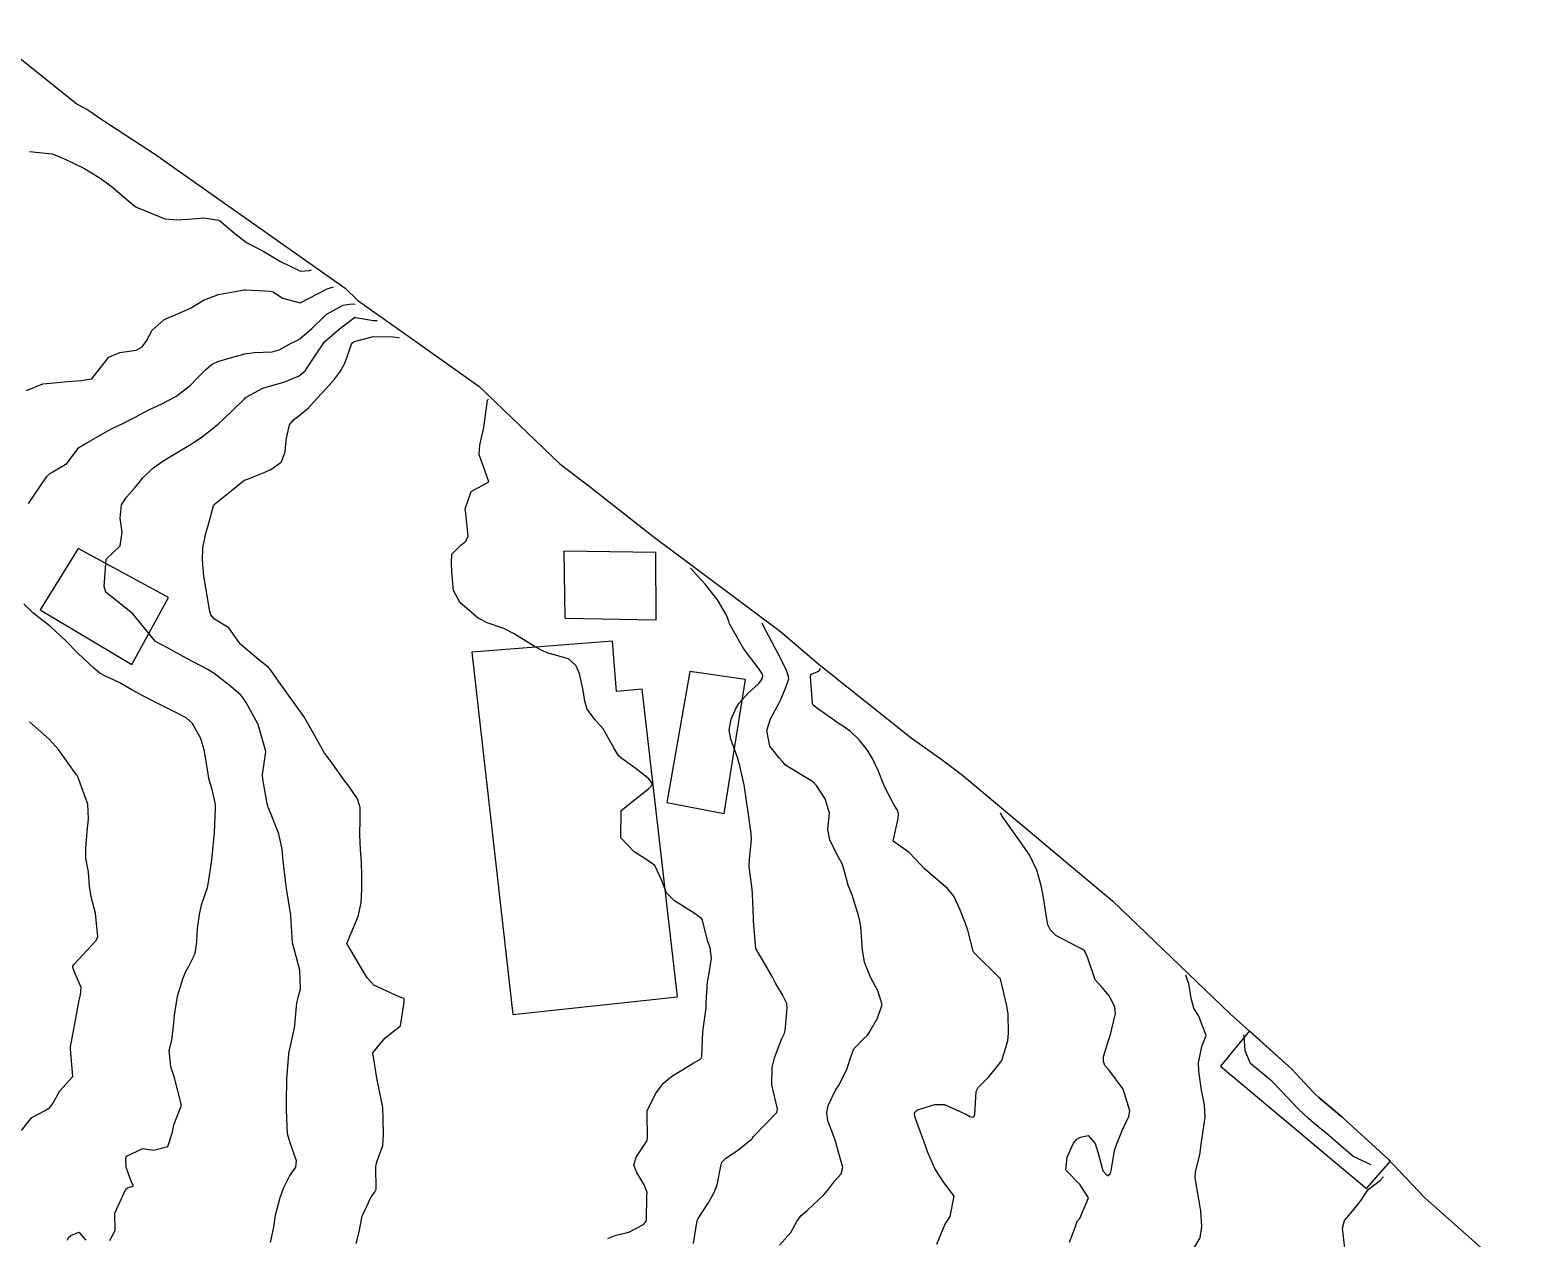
# Model space of a CAD drawing. Header units: metres. Extents: x 307586 to 320046, y 7427249 to 7434250.
# Drawn here: x 318928.5 to 319038.2, y 7430077 to 7430165.7 of the extents above; entities that cross this region are included whole.
import ezdxf

# ---------------------------------------------------------------- set-up
doc = ezdxf.new("R2010")
doc.units = ezdxf.units.M
doc.header["$MEASUREMENT"] = 0
for name, color, linetype in [('Area', 45, 'Continuous'), ('Curvas de Nivel 1m', 11, 'Continuous'), ('Curvas de Nivel 5m', 15, 'Continuous'), ('Edificações', 30, 'Continuous')]:
    doc.layers.add(name, color=color, linetype=linetype)

msp = doc.modelspace()

# ---------------------------------------------------------------- linework, layer by layer
at = {"layer": 'Area'}
msp.add_polyline3d([(318925.11, 7430165.66, 775.71), (318931.93, 7430160.21, 778.01), (318932.73, 7430159.79, 777.16), (318933.81, 7430159.02, 780.31), (318937.62, 7430156.57, 777.73), (318951.6, 7430146.71, 776.41), (318952.53, 7430145.79, 778.06), (318956.27, 7430143.15, 766.23), (318961.42, 7430139.51, 765.9), (318967.37, 7430133.8, 766.2), (318969.6, 7430132.09, 766.3), (318974.19, 7430128.5, 769.79), (318983.55, 7430121.49, 780.57), (318986.4, 7430119.07, 773.46), (318993.14, 7430113.69, 769.39), (318995.42, 7430112.09, 769.48), (318996.92, 7430110.96, 769.48), (319007.95, 7430101.71, 770.55), (319016.56, 7430093.44, 770.93), (319021.09, 7430089.37, 772.01), (319022.68, 7430087.67, 772.33), (319023.07, 7430087.3, 772.06), (319024.75, 7430085.89, 771.73), (319028.07, 7430082.84, 772.11), (319030.85, 7430079.94, 772.35), (319038.2, 7430073.4, 773.02)], dxfattribs=at)
at = {"layer": 'Curvas de Nivel 1m', "flags": 128}
for points, elevation in [([(318928.43, 7430156.72), (318930.11, 7430156.55), (318930.43, 7430156.45), (318931.16, 7430156.12), (318932.42, 7430155.5), (318933.56, 7430154.83), (318934.4, 7430154.22), (318936.06, 7430152.79), (318936.25, 7430152.66), (318936.38, 7430152.6), (318936.7, 7430152.47), (318938.37, 7430151.8), (318939.33, 7430151.71), (318940.37, 7430151.79), (318941.23, 7430151.87), (318942.37, 7430151.69), (318943.52, 7430150.71), (318944.36, 7430150.05), (318945.64, 7430149.39), (318946.87, 7430148.66), (318948.33, 7430147.94), (318948.99, 7430147.99), (318949.13, 7430148.04)], 761), ([(318928.22, 7430139.2), (318929.43, 7430139.67), (318930.23, 7430139.76), (318931.22, 7430139.86), (318932.23, 7430139.92), (318933.01, 7430140.05), (318933.62, 7430140.82), (318934.25, 7430141.64), (318935.07, 7430141.99), (318936.26, 7430142.14), (318936.68, 7430142.37), (318936.99, 7430142.78), (318937.43, 7430143.62), (318938.29, 7430144.38), (318938.54, 7430144.51), (318939.2, 7430144.76), (318940.3, 7430145.26), (318941.21, 7430145.82), (318942.31, 7430146.24), (318944.19, 7430146.58), (318944.31, 7430146.59), (318946.11, 7430146.47), (318946.31, 7430146.42), (318947.01, 7430145.96), (318948.3, 7430145.63), (318950.24, 7430146.62), (318950.29, 7430146.64), (318950.74, 7430146.8)], 762), ([(318928.36, 7430130.89), (318928.77, 7430131.52), (318929.7, 7430132.87), (318929.92, 7430133.09), (318930.15, 7430133.22), (318931.17, 7430133.84), (318931.93, 7430134.84), (318932.04, 7430134.98), (318932.18, 7430135.08), (318932.77, 7430135.42), (318934.19, 7430136.22), (318934.56, 7430136.43), (318935.34, 7430136.8), (318935.91, 7430137.08), (318936.2, 7430137.24), (318937.2, 7430137.78), (318938.21, 7430138.24), (318939.19, 7430138.76), (318940.23, 7430139.55), (318940.81, 7430140.16), (318941.39, 7430140.73), (318941.85, 7430141.12), (318942.25, 7430141.33), (318943.1, 7430141.56), (318944.25, 7430141.89), (318944.95, 7430141.99), (318946.26, 7430142.04), (318946.75, 7430142.17), (318947.65, 7430142.66), (318948.06, 7430142.86), (318948.27, 7430142.98), (318949.17, 7430143.75), (318950.06, 7430144.62), (318950.29, 7430144.82), (318951.45, 7430145.46), (318951.92, 7430145.52), (318952.35, 7430145.56)], 763), ([(318946.13, 7430076.66), (318946.36, 7430077.78), (318946.49, 7430078.66), (318946.83, 7430079.96), (318947.08, 7430080.65), (318947.53, 7430081.52), (318947.98, 7430082.19), (318948.04, 7430082.64), (318947.56, 7430083.97), (318947.38, 7430084.64), (318947.3, 7430086.36), (318947.31, 7430086.64), (318947.3, 7430086.94), (318947.33, 7430088.64), (318947.47, 7430090.48), (318947.5, 7430090.64), (318947.65, 7430091.3), (318947.89, 7430092.41), (318947.91, 7430092.64), (318948.07, 7430094.25), (318948.16, 7430094.64), (318948.33, 7430095.27), (318948.28, 7430096.64), (318947.74, 7430098.65), (318947.61, 7430100.65), (318947.6, 7430100.82), (318947.31, 7430102.65), (318947.22, 7430103.23), (318947.05, 7430104.66), (318946.98, 7430105.5), (318946.74, 7430106.66), (318945.98, 7430108.55), (318945.92, 7430108.67), (318945.87, 7430108.89), (318945.56, 7430110.67), (318945.55, 7430111.01), (318945.78, 7430112.67), (318945.77, 7430112.8), (318945.21, 7430114.68), (318944.34, 7430116.29), (318944.07, 7430116.69), (318943.95, 7430116.82), (318943.21, 7430117.46), (318941.98, 7430118.41), (318941.47, 7430118.73), (318939.98, 7430119.53), (318938.3, 7430120.46), (318938, 7430120.6), (318937.68, 7430120.77), (318936.02, 7430122.79), (318934.05, 7430124.39), (318933.92, 7430124.81), (318934.07, 7430126.81), (318935.1, 7430127.78), (318935.23, 7430128.8), (318935.1, 7430129.81), (318935.19, 7430130.8), (318935.55, 7430131.37), (318936.14, 7430132.02), (318936.48, 7430132.45), (318936.76, 7430132.78), (318937.47, 7430133.46), (318938.16, 7430133.96), (318938.66, 7430134.27), (318939.46, 7430134.75), (318940.18, 7430135.17), (318941.11, 7430135.8), (318942.19, 7430136.64), (318942.29, 7430136.72), (318943.26, 7430137.66), (318944.22, 7430138.59), (318944.27, 7430138.64), (318944.34, 7430138.69), (318945.56, 7430139.35), (318946.23, 7430139.56), (318947.1, 7430139.8), (318948.24, 7430140.27), (318948.68, 7430140.64), (318949.48, 7430141.85), (318949.98, 7430142.62), (318950.11, 7430142.78), (318950.27, 7430142.92), (318951.18, 7430143.71), (318952.29, 7430144.56), (318952.32, 7430144.57), (318952.36, 7430144.56), (318953.68, 7430144.32), (318953.96, 7430144.32)], 764), ([(318970.89, 7430076.96), (318971.49, 7430077.19), (318972.42, 7430077.42), (318973.5, 7430077.99), (318973.66, 7430078.17), (318973.71, 7430078.33), (318973.75, 7430080.09), (318973.77, 7430080.33), (318973.53, 7430080.94), (318973, 7430081.8), (318972.8, 7430082.34), (318972.96, 7430082.93), (318973.56, 7430083.79), (318973.76, 7430084.14), (318973.79, 7430084.33), (318973.76, 7430086.16), (318973.78, 7430086.33), (318974.38, 7430087.56), (318974.95, 7430088.32), (318975.3, 7430088.64), (318975.63, 7430088.89), (318977.2, 7430089.85), (318977.64, 7430090.1), (318977.74, 7430090.18), (318977.77, 7430090.28), (318977.85, 7430092.09), (318977.87, 7430092.28), (318978.09, 7430093.87), (318978.11, 7430094.28), (318978.19, 7430095.79), (318978.29, 7430096.27), (318978.48, 7430097.53), (318978.39, 7430098.28), (318978.21, 7430098.74), (318977.84, 7430100.29), (318977.82, 7430100.34), (318977.76, 7430100.43), (318977.22, 7430100.84), (318975.78, 7430101.73), (318975.18, 7430102.32), (318974.8, 7430103.32), (318974.34, 7430104.32), (318973.82, 7430104.69), (318972.81, 7430105.33), (318971.83, 7430106.36), (318971.86, 7430108.36), (318973.88, 7430109.99), (318974.07, 7430110.14), (318974.15, 7430110.33), (318973.89, 7430110.68), (318972.97, 7430111.42), (318971.9, 7430112.18), (318971.69, 7430112.36), (318971.31, 7430112.97), (318970.55, 7430114.37), (318969.94, 7430115.05), (318969.36, 7430115.8), (318969.2, 7430116.39), (318969.04, 7430117.32), (318968.81, 7430118.4), (318968.56, 7430118.98), (318967.99, 7430119.5), (318966.5, 7430119.92), (318966, 7430120.13), (318965.42, 7430120.44), (318964.01, 7430121.32), (318963.26, 7430121.71), (318962.02, 7430122.15), (318961.37, 7430122.49), (318960.04, 7430123.6), (318959.55, 7430124.51), (318959.44, 7430125.88), (318959.4, 7430126.51), (318959.43, 7430127.17), (318960.09, 7430127.85), (318960.45, 7430128.14), (318960.63, 7430128.49), (318960.45, 7430130.17), (318960.42, 7430130.5), (318960.85, 7430131.78), (318962.14, 7430132.48), (318961.44, 7430134.49), (318961.49, 7430135.17), (318961.79, 7430136.48), (318961.83, 7430136.85), (318962.04, 7430138.48), (318962.1, 7430138.54), (318962.12, 7430138.55)], 766), ([(318977.17, 7430076.59), (318977.44, 7430078.28), (318977.5, 7430078.42), (318978.25, 7430079.54), (318978.66, 7430080.27), (318978.9, 7430080.9), (318979.17, 7430082.26), (318979.26, 7430082.55), (318979.55, 7430082.84), (318980.39, 7430083.42), (318981.43, 7430084.24), (318981.49, 7430084.32), (318981.57, 7430084.43), (318983.28, 7430086.21), (318983.33, 7430086.48), (318982.92, 7430088.22), (318982.93, 7430089.51), (318983.12, 7430090.22), (318983.66, 7430091.63), (318983.85, 7430092.03), (318983.89, 7430092.21), (318984.04, 7430093.86), (318984.02, 7430094.21), (318983.7, 7430094.84), (318983.19, 7430095.7), (318982.91, 7430096.22), (318981.74, 7430098.24), (318981.57, 7430100.24), (318981.56, 7430100.45), (318981.51, 7430102.24), (318981.47, 7430102.56), (318981.26, 7430104.25), (318981.29, 7430104.78), (318981.43, 7430106.24), (318981.41, 7430106.68), (318981.17, 7430108.25), (318981.05, 7430109.07), (318980.88, 7430110.25), (318980.6, 7430111.55), (318980.4, 7430112.26), (318979.92, 7430113.59), (318979.78, 7430114.26), (318979.94, 7430115.06), (318980.31, 7430115.9), (318980.52, 7430116.25), (318981.2, 7430117.01), (318981.98, 7430117.72), (318982.2, 7430118.02), (318982.25, 7430118.24), (318982.19, 7430118.44), (318981.99, 7430118.74), (318980.83, 7430120.25), (318980.02, 7430121.68), (318979.82, 7430122.06), (318979.75, 7430122.26), (318979.59, 7430122.71), (318978.94, 7430123.83), (318978.03, 7430124.97), (318976.95, 7430126.14)], 767), ([(318934.33, 7430076.8), (318934.73, 7430077.55), (318934.69, 7430078.8), (318934.95, 7430079.35), (318935.52, 7430080.57), (318935.63, 7430080.68), (318936.06, 7430080.78), (318935.9, 7430081.16), (318935.54, 7430082.17), (318935.51, 7430082.79), (318935.51, 7430082.82), (318935.55, 7430082.99), (318936.76, 7430083.56), (318937.55, 7430083.44), (318938.59, 7430083.71), (318938.93, 7430084.75), (318939.03, 7430085.3), (318939.59, 7430086.74), (318939.08, 7430088.75), (318938.81, 7430089.56), (318938.69, 7430090.75), (318938.89, 7430091.51), (318939.03, 7430092.75), (318939.07, 7430093.35), (318939.31, 7430094.74), (318939.71, 7430096.08), (318939.91, 7430096.54), (318940.03, 7430096.74), (318940.59, 7430097.86), (318940.73, 7430098.73), (318940.78, 7430099.7), (318940.91, 7430100.73), (318941.07, 7430101.43), (318941.5, 7430102.72), (318941.56, 7430102.95), (318941.81, 7430104.72), (318942.01, 7430106.72), (318942.08, 7430108.5), (318942.08, 7430108.72), (318942.07, 7430108.92), (318941.87, 7430109.8), (318941.61, 7430110.72), (318941.55, 7430111.06), (318941.28, 7430112.73), (318941.01, 7430113.64), (318940.41, 7430114.74), (318939.94, 7430115.16), (318938.89, 7430115.7), (318937.95, 7430116.16), (318936.75, 7430116.78), (318935.96, 7430117.23), (318935.01, 7430117.75), (318933.97, 7430118.24), (318933.6, 7430118.45), (318933.16, 7430118.82), (318931.99, 7430119.92), (318931.07, 7430120.85), (318930.01, 7430121.84), (318929.44, 7430122.29), (318928.69, 7430122.88), (318928.03, 7430123.54)], 763), ([(318983.48, 7430076.47), (318984.32, 7430077.38), (318984.75, 7430078.2), (318985.07, 7430078.63), (318985.51, 7430079), (318986.76, 7430080.17), (318987.1, 7430080.6), (318987.54, 7430081.19), (318988.01, 7430081.69), (318988.13, 7430082.15), (318987.57, 7430084.16), (318987.03, 7430085.61), (318986.95, 7430086.17), (318987.05, 7430086.72), (318987.62, 7430087.88), (318987.73, 7430088.05), (318987.8, 7430088.16), (318988.43, 7430089.35), (318988.67, 7430090.15), (318988.94, 7430090.86), (318989.67, 7430091.64), (318989.93, 7430091.88), (318990.11, 7430092.14), (318990.68, 7430093.13), (318991.01, 7430094.13), (318990.7, 7430095.13), (318990.15, 7430096.14), (318989.73, 7430097.23), (318989.56, 7430098.14), (318989.44, 7430099.82), (318989.39, 7430100.15), (318989.27, 7430100.65), (318988.82, 7430102.15), (318988.52, 7430102.88), (318988.17, 7430104.16), (318988.09, 7430104.44), (318987.82, 7430104.94), (318987.18, 7430106.18), (318987.03, 7430106.99), (318987.15, 7430108.18), (318986.83, 7430109.22), (318986.19, 7430110.19), (318985.89, 7430110.49), (318985.13, 7430110.96), (318983.91, 7430111.7), (318983.67, 7430111.98), (318983.46, 7430112.22), (318982.78, 7430113.09), (318982.55, 7430114.23), (318982.82, 7430115.1), (318983.44, 7430116.22), (318983.61, 7430116.56), (318983.97, 7430117.46), (318984.16, 7430118.03), (318984.15, 7430118.21), (318983.99, 7430118.64), (318983.47, 7430119.69), (318983.18, 7430120.22), (318982.23, 7430122.04), (318982.2, 7430122.11)], 768), ([(318995.02, 7430076.54), (318995.5, 7430077.65), (318995.62, 7430077.95), (318995.68, 7430078.07), (318996.01, 7430078.57), (318996.3, 7430080.06), (318995.54, 7430081.05), (318994.88, 7430082.08), (318994.37, 7430083.27), (318994.07, 7430084.09), (318993.59, 7430085.42), (318993.41, 7430085.91), (318993.38, 7430086.09), (318993.43, 7430086.26), (318993.6, 7430086.39), (318994.89, 7430086.79), (318995.6, 7430086.79), (318997.2, 7430086.05), (318997.45, 7430085.9), (318997.59, 7430085.85), (318997.74, 7430085.89), (318997.81, 7430086.04), (318997.92, 7430087.74), (318998.06, 7430088.04), (318998.84, 7430088.82), (318999.64, 7430089.83), (318999.73, 7430089.93), (318999.79, 7430090.02), (319000.23, 7430091.45), (319000.28, 7430092.01), (319000.25, 7430093.45), (319000.16, 7430094.02), (318999.71, 7430096.02), (318997.74, 7430097.94), (318997.7, 7430098.04), (318997.29, 7430099.59), (318997.12, 7430100.06), (318996.71, 7430101.13), (318996.28, 7430102.07), (318995.8, 7430102.63), (318994.12, 7430104.09), (318993.82, 7430104.41), (318993, 7430105.27), (318991.83, 7430106.12), (318992.2, 7430107.77), (318992.22, 7430108.11), (318992.15, 7430108.4), (318991.87, 7430108.81), (318991.18, 7430110.13), (318990.73, 7430111.3), (318990.34, 7430112.14), (318989.92, 7430112.82), (318989.32, 7430113.54), (318988.69, 7430114.16), (318988.24, 7430114.47), (318987.94, 7430114.67), (318986.36, 7430115.78), (318985.95, 7430116.09), (318985.9, 7430116.19), (318985.89, 7430116.25), (318985.75, 7430118.19), (318985.8, 7430118.38), (318986.36, 7430118.6), (318986.48, 7430118.81)], 769), ([(318927.86, 7430084.88), (318928.61, 7430085.84), (318929.59, 7430086.35), (318929.91, 7430086.54), (318930.16, 7430086.85), (318930.67, 7430087.78), (318931.61, 7430088.84), (318931.46, 7430090.84), (318931.46, 7430091.03), (318931.66, 7430092.19), (318931.78, 7430092.84), (318932.08, 7430094.44), (318932.18, 7430094.83), (318932.24, 7430095.38), (318931.71, 7430096.56), (318931.63, 7430096.84), (318931.63, 7430096.93), (318931.72, 7430097.08), (318933.33, 7430098.82), (318933.45, 7430099.1), (318933.28, 7430100.82), (318932.97, 7430102.02), (318932.85, 7430102.82), (318932.76, 7430103.87), (318932.58, 7430104.83), (318932.57, 7430105.58), (318932.68, 7430106.83), (318932.78, 7430107.76), (318932.71, 7430108.83), (318932.07, 7430110.65), (318931.98, 7430110.84), (318931.95, 7430110.9), (318931.88, 7430110.98), (318930.56, 7430112.85), (318929.91, 7430113.57), (318928.43, 7430114.88)], 762), ([(319013.66, 7430075.85), (319014.34, 7430076.99), (319014.48, 7430077.84), (319014.39, 7430078.96), (319014.26, 7430079.84), (319013.99, 7430081.4), (319014.01, 7430081.85), (319014.32, 7430083.09), (319014.43, 7430083.84), (319014.58, 7430084.85), (319014.73, 7430085.84), (319014.68, 7430086.76), (319014.44, 7430087.84), (319014.25, 7430089.23), (319014.24, 7430089.84), (319014.47, 7430091.04), (319014.78, 7430091.84), (319014.26, 7430093.27), (319013.89, 7430093.85), (319013.7, 7430094.59), (319013.51, 7430095.66), (319013.45, 7430095.85), (319013.29, 7430096.29)], 771), ([(319026.89, 7430082.36), (319025.57, 7430082.97), (319024.7, 7430083.72), (319023.58, 7430084.7), (319023, 7430085.15), (319022.29, 7430085.75), (319021.6, 7430086.41), (319020.31, 7430087.77), (319019.63, 7430088.48), (319018.04, 7430089.8), (319017.66, 7430090.73), (319017.57, 7430091.8), (319017.56, 7430091.91)], 772), ([(319024.96, 7430076.24), (319024.8, 7430077.72), (319024.94, 7430078.28), (319025.52, 7430078.96), (319026.12, 7430079.7), (319026.68, 7430080.55), (319027.55, 7430081.21), (319027.77, 7430081.45), (319027.8, 7430081.49)], 772), ([(318931.22, 7430076.84), (318931.3, 7430077.02), (318931.48, 7430077.18), (318932.07, 7430077.42), (318932.57, 7430076.82)], 763)]:
    msp.add_lwpolyline(points, dxfattribs=dict(at, elevation=elevation))
at = {"layer": 'Curvas de Nivel 5m', "flags": 128}
for points, elevation in [([(318952.42, 7430076.59), (318952.64, 7430077.43), (318952.86, 7430078.58), (318953.52, 7430080.01), (318953.77, 7430080.32), (318953.87, 7430080.57), (318953.86, 7430082.24), (318953.93, 7430082.57), (318954.36, 7430083.77), (318954.43, 7430084.56), (318954.4, 7430085.74), (318954.37, 7430086.56), (318954.05, 7430088.13), (318953.96, 7430088.57), (318953.64, 7430090.57), (318954.54, 7430091.68), (318955.66, 7430092.55), (318955.94, 7430094.29), (318955.93, 7430094.55), (318955.77, 7430094.63), (318955.69, 7430094.65), (318955.56, 7430094.68), (318953.7, 7430095.55), (318953.22, 7430096.09), (318952.93, 7430096.58), (318951.74, 7430098.6), (318952.57, 7430100.59), (318952.78, 7430101.59), (318952.83, 7430102.58), (318952.82, 7430103.56), (318952.8, 7430104.59), (318952.74, 7430105.51), (318952.68, 7430106.59), (318952.7, 7430107.73), (318952.7, 7430108.59), (318952.5, 7430109.22), (318951.88, 7430110.14), (318951.54, 7430110.6), (318950.58, 7430111.93), (318950.07, 7430112.62), (318949.91, 7430112.88), (318948.95, 7430114.63), (318948.56, 7430115.26), (318947.95, 7430116.11), (318947.56, 7430116.65), (318946.6, 7430118.04), (318946.15, 7430118.67), (318945.98, 7430118.85), (318945.09, 7430119.58), (318944, 7430120.51), (318943.9, 7430120.59), (318943.83, 7430120.69), (318943.08, 7430121.78), (318942.02, 7430122.4), (318941.75, 7430122.72), (318941.65, 7430123.1), (318941.38, 7430124.73), (318941.23, 7430125.56), (318941.13, 7430126.73), (318941.16, 7430127.65), (318941.39, 7430128.73), (318941.55, 7430129.28), (318941.95, 7430130.72), (318942.01, 7430130.83), (318942.13, 7430130.94), (318943.36, 7430131.93), (318944.14, 7430132.55), (318944.23, 7430132.6), (318944.45, 7430132.69), (318945.66, 7430133.16), (318946.15, 7430133.38), (318946.9, 7430133.93), (318947.19, 7430134.66), (318947.28, 7430135.56), (318947.51, 7430136.66), (318947.81, 7430137.04), (318948.2, 7430137.33), (318948.92, 7430137.93), (318949.56, 7430138.63), (318950.23, 7430139.35), (318950.82, 7430140.03), (318951.26, 7430140.61), (318951.61, 7430141.25), (318952.08, 7430142.6), (318952.16, 7430142.71), (318952.27, 7430142.78), (318953.69, 7430143.16), (318955.14, 7430143.13), (318955.49, 7430143.08), (318955.57, 7430143.08)], 765), ([(319004.77, 7430076.67), (319005.24, 7430077.95), (319005.29, 7430078.17), (319005.51, 7430078.43), (319006.15, 7430079.94), (319005.54, 7430080.9), (319004.5, 7430081.96), (319004.6, 7430082.92), (319005.06, 7430083.96), (319005.29, 7430084.24), (319005.58, 7430084.4), (319006.13, 7430084.5), (319006.65, 7430083.93), (319006.86, 7430083.22), (319007.22, 7430081.92), (319007.55, 7430081.54), (319007.76, 7430081.71), (319007.81, 7430081.92), (319008.07, 7430083.42), (319008.23, 7430083.91), (319008.63, 7430084.87), (319009.11, 7430085.9), (319009.18, 7430086.32), (319008.7, 7430087.91), (319007.64, 7430089.32), (319007.36, 7430089.64), (319007.25, 7430089.93), (319007.25, 7430090.32), (319007.67, 7430091.63), (319007.75, 7430091.84), (319007.77, 7430091.92), (319008.14, 7430093.47), (319008.1, 7430093.92), (319007.7, 7430094.74), (319007.15, 7430095.37), (319006.64, 7430095.94), (319006.09, 7430097.6), (319005.94, 7430097.95), (319005.86, 7430098.06), (319005.74, 7430098.16), (319005.34, 7430098.36), (319003.76, 7430099.19), (319003.36, 7430099.57), (319003.18, 7430099.98), (319003.04, 7430100.71), (319002.85, 7430101.98), (319002.68, 7430102.87), (319002.36, 7430103.99), (319001.82, 7430105.1), (319001.18, 7430106.01), (318999.86, 7430107.87), (318999.78, 7430108.02), (318999.7, 7430108.19)], 770)]:
    msp.add_lwpolyline(points, dxfattribs=dict(at, elevation=elevation))
at = {"layer": 'Edificações'}
for points in [[(318929.22, 7430123.09), (318935.94, 7430119.07), (318938.65, 7430123.99), (318932.01, 7430127.6)], [(318974.4, 7430127.31), (318967.65, 7430127.39), (318967.73, 7430122.49), (318974.42, 7430122.36)], [(318971.23, 7430120.79), (318960.91, 7430119.98), (318963.91, 7430093.39), (318975.99, 7430094.69), (318973.4, 7430117.26), (318971.52, 7430117.09)], [(318976.91, 7430118.56), (318975.2, 7430108.95), (318979.43, 7430108.14), (318980.98, 7430117.99)]]:
    msp.add_lwpolyline(points, close=True, dxfattribs=at)
at = {"layer": 'Edificações', "elevation": 771.26}
msp.add_lwpolyline([(319017.96, 7430092.19), (319015.85, 7430089.61), (319026.57, 7430080.62), (319028.31, 7430082.62), (319024.75, 7430085.89), (319023.07, 7430087.3), (319022.68, 7430087.67), (319021.09, 7430089.37)], close=True, dxfattribs=at)

doc.saveas('drawing.dxf')
